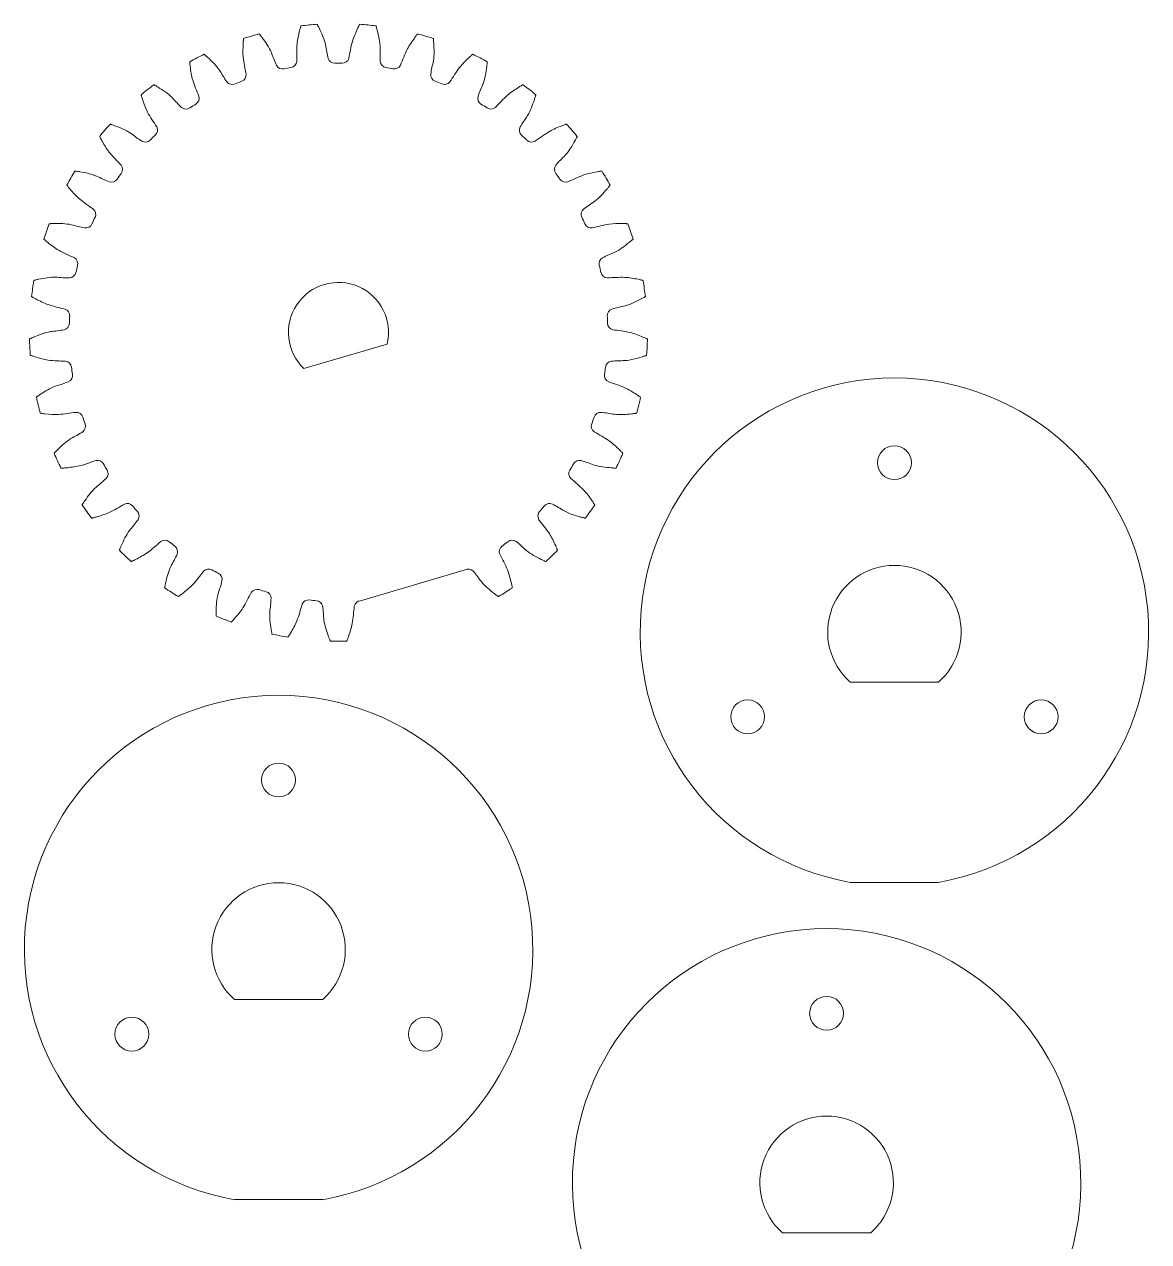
# Model space of a CAD drawing. Header units: inches. Extents: x 0.16 to 3.16, y 0.17 to 5.08.
# Drawn here: x 0.281 to 2.934, y 2.201 to 5.076 of the extents above; entities that cross this region are included whole.
import ezdxf

# ---------------------------------------------------------------- set-up
doc = ezdxf.new("R2010")
doc.units = ezdxf.units.IN
doc.header["$MEASUREMENT"] = 0

msp = doc.modelspace()

# ---------------------------------------------------------------- linework, layer by layer
at = {"color": 7, "linetype": 'Continuous', "lineweight": 15}
for p, q in [((1.1371, 4.3202), (0.9409, 4.2626)), ((1.3211, 3.7872), (1.0742, 3.7147)), ((2.2302, 3.5224), (2.4385, 3.5224)), ((2.2302, 3.0496), (2.4385, 3.0496)), ((0.7769, 2.7732), (0.9853, 2.7732)), ((0.7769, 2.3005), (0.9853, 2.3005)), ((2.0702, 2.2223), (2.2785, 2.2223))]:
    msp.add_line(p, q, dxfattribs=at)
for centre in [(2.3344, 4.0405), (1.988, 3.4405), (2.6808, 3.4405), (0.8811, 3.2913), (2.1744, 2.7404), (0.5347, 2.6913), (1.2275, 2.6913)]:
    msp.add_circle(centre, 0.04, dxfattribs=at)
for centre, radius, start, end in [((1.0224, 4.3481), 0.7292, 93.9395, 96.9696), ((1.0224, 4.3481), 0.7292, 83.0304, 86.0605), ((1.0224, 4.3481), 0.7292, 104.8486, 107.8787), ((1.0224, 4.3481), 0.7292, 72.1213, 75.1514), ((1.0224, 4.3481), 0.7292, 115.7577, 118.7878), ((1.0224, 4.3481), 0.7292, 61.2122, 64.2423), ((0.8904, 4.9863), 0.0163, 207.2861, 281.6811), ((1.0224, 4.3481), 0.6355, 100.1371, 101.6811), ((0.9076, 4.9896), 0.0163, 280.1371, 354.532), ((1.0136, 4.9998), 0.0162, 196.377, 270.772), ((1.0224, 4.3481), 0.6355, 89.228, 90.772), ((1.0311, 4.9998), 0.0162, 269.228, 343.623), ((1.1371, 4.9896), 0.0162, 185.468, 259.8629), ((1.0224, 4.3481), 0.6355, 78.3189, 79.8629), ((1.1543, 4.9863), 0.0162, 258.3189, 332.7139), ((0.7883, 4.9563), 0.0163, 291.0462, 5.4411), ((1.2564, 4.9563), 0.0163, 174.5589, 248.9538), ((1.0224, 4.3481), 0.7292, 126.6668, 129.6969), ((0.772, 4.9498), 0.0162, 218.1952, 292.5902), ((1.0224, 4.3481), 0.6355, 111.0462, 112.5902), ((1.0224, 4.3481), 0.6355, 67.4098, 68.9538), ((1.2727, 4.9498), 0.0163, 247.4098, 321.8048), ((1.0224, 4.3481), 0.7292, 50.3031, 53.3332), ((1.0224, 4.3481), 0.6355, 121.9553, 123.4993), ((0.6774, 4.901), 0.0162, 301.9553, 16.3502), ((1.3673, 4.901), 0.0162, 163.6498, 238.0447), ((1.0224, 4.3481), 0.6355, 56.5007, 58.0447), ((0.6626, 4.8916), 0.0163, 229.1043, 303.4993), ((1.3821, 4.8916), 0.0163, 236.5007, 310.8957), ((1.0224, 4.3481), 0.7292, 137.5758, 140.606), ((0.579, 4.8258), 0.0162, 312.8644, 27.2593), ((1.4657, 4.8258), 0.0162, 152.7407, 227.1356), ((1.0224, 4.3481), 0.7292, 39.394, 42.4242), ((0.5663, 4.8137), 0.0162, 240.0134, 314.4084), ((1.0224, 4.3481), 0.6355, 132.8644, 134.4084), ((1.0224, 4.3481), 0.6355, 45.5916, 47.1356), ((1.4784, 4.8137), 0.0162, 225.5916, 299.9866), ((0.4966, 4.7332), 0.0162, 323.7734, 38.1684), ((1.5481, 4.7332), 0.0162, 141.8316, 216.2266), ((1.0224, 4.3481), 0.7292, 148.4849, 151.5151), ((1.0224, 4.3481), 0.6355, 143.7734, 145.3175), ((1.0224, 4.3481), 0.6355, 34.6825, 36.2266), ((1.0224, 4.3481), 0.7292, 28.4849, 31.5151), ((0.4864, 4.7189), 0.0163, 250.9225, 325.3175), ((1.5583, 4.7189), 0.0162, 214.6825, 289.0775), ((0.4332, 4.6268), 0.0163, 334.6825, 49.0775), ((1.6115, 4.6268), 0.0163, 130.9225, 205.3175), ((1.0224, 4.3481), 0.7292, 159.394, 162.4242), ((0.4259, 4.6108), 0.0162, 261.8316, 336.2266), ((1.0224, 4.3481), 0.6355, 154.6825, 156.2266), ((1.0224, 4.3481), 0.6355, 23.7734, 25.3175), ((1.6188, 4.6108), 0.0162, 203.7734, 278.1684), ((1.0224, 4.3481), 0.7292, 17.5758, 20.606), ((0.3911, 4.5102), 0.0162, 345.5916, 59.9866), ((1.6536, 4.5102), 0.0162, 120.0134, 194.4084), ((0.387, 4.4932), 0.0163, 272.7407, 347.1356), ((1.0224, 4.3481), 0.6355, 165.5916, 167.1356), ((1.0224, 4.3481), 0.6355, 12.8644, 14.4084), ((1.6578, 4.4932), 0.0162, 192.8644, 267.2593), ((1.0224, 4.3481), 0.7292, 170.3031, 173.3332), ((1.0224, 4.3481), 0.1181, 346.3636, 226.3636), ((1.0224, 4.3481), 0.7292, 6.6668, 9.6969), ((0.3718, 4.3878), 0.0162, 356.5007, 70.8957), ((1.6729, 4.3878), 0.0162, 109.1043, 183.4993), ((0.371, 4.3703), 0.0163, 283.6498, 358.0447), ((1.0224, 4.3481), 0.6355, 176.5007, 178.0447), ((1.0224, 4.3481), 0.6355, 1.9553, 3.4993), ((1.6737, 4.3703), 0.0163, 181.9553, 256.3502), ((1.0224, 4.3481), 0.7292, 181.2122, 184.2423), ((1.0224, 4.3481), 0.7292, 355.7577, 358.7878), ((0.3761, 4.264), 0.0162, 7.4098, 81.8048), ((1.0224, 4.3481), 0.6355, 187.4098, 188.9538), ((1.0224, 4.3481), 0.6355, 351.0462, 352.5902), ((1.6687, 4.264), 0.0163, 98.1952, 172.5902), ((0.3786, 4.2466), 0.0162, 294.5589, 8.9538), ((1.6662, 4.2466), 0.0162, 171.0462, 245.4411), ((2.3344, 3.6405), 0.6, 279.9975, 260.0025), ((1.0224, 4.3481), 0.7292, 192.1213, 195.1514), ((1.0224, 4.3481), 0.7292, 344.8486, 347.8787), ((0.4036, 4.1432), 0.0162, 18.3189, 92.7139), ((1.0224, 4.3481), 0.6355, 198.3189, 199.8629), ((1.0224, 4.3481), 0.6355, 340.1371, 341.6811), ((1.6411, 4.1432), 0.0162, 87.2861, 161.6811), ((0.4094, 4.1266), 0.0163, 305.468, 19.8629), ((1.6353, 4.1266), 0.0163, 160.1371, 234.532), ((1.0224, 4.3481), 0.7292, 203.0304, 206.0605), ((1.0224, 4.3481), 0.7292, 333.9395, 336.9696), ((0.4536, 4.0298), 0.0162, 29.228, 103.623), ((1.0224, 4.3481), 0.6355, 209.228, 210.772), ((1.0224, 4.3481), 0.6355, 329.228, 330.772), ((1.5911, 4.0298), 0.0162, 76.377, 150.772), ((0.4624, 4.0146), 0.0162, 316.377, 30.772), ((1.5823, 4.0146), 0.0163, 149.228, 223.623), ((1.0224, 4.3481), 0.7292, 213.9395, 216.9696), ((0.5241, 3.9279), 0.0163, 40.1371, 114.532), ((1.0224, 4.3481), 0.6355, 220.1371, 221.6811), ((1.0224, 4.3481), 0.6355, 318.3189, 319.8629), ((1.5206, 3.9279), 0.0163, 65.468, 139.8629), ((1.0224, 4.3481), 0.7292, 323.0304, 326.0605), ((0.5356, 3.9147), 0.0163, 327.2861, 41.6811), ((1.5091, 3.9147), 0.0162, 138.3189, 212.7139), ((0.6126, 3.8412), 0.0163, 51.0462, 125.4411), ((1.0224, 4.3481), 0.6355, 231.0462, 232.5902), ((1.0224, 4.3481), 0.6355, 307.4098, 308.9538), ((1.4321, 3.8412), 0.0163, 54.5589, 128.9538), ((1.0224, 4.3481), 0.7292, 224.8486, 227.8787), ((0.6264, 3.8304), 0.0163, 338.1952, 52.5902), ((1.4183, 3.8304), 0.0163, 127.4098, 201.8048), ((1.0224, 4.3481), 0.7292, 312.1213, 315.1514), ((2.3344, 3.6405), 0.1575, 311.4096, 228.5904), ((0.7159, 3.7728), 0.0163, 61.9553, 136.3502), ((1.0224, 4.3481), 0.6355, 241.9553, 243.4993), ((0.7315, 3.7648), 0.0163, 349.1043, 63.4993), ((1.3288, 3.7728), 0.0163, 43.6498, 118.0447), ((1.0224, 4.3481), 0.7292, 235.7577, 238.7878), ((0.8303, 3.7252), 0.0163, 72.8644, 147.2593), ((1.0224, 4.3481), 0.6355, 252.8644, 254.4084), ((1.0224, 4.3481), 0.7292, 301.2122, 304.2423), ((0.8472, 3.7203), 0.0163, 0.0134, 74.4084), ((0.9517, 3.7002), 0.0163, 83.7734, 158.1684), ((1.0224, 4.3481), 0.6355, 263.7734, 265.3175), ((0.9692, 3.6985), 0.0162, 10.9225, 85.3175), ((1.0756, 3.6985), 0.0162, 94.6825, 169.0775), ((1.0224, 4.3481), 0.7292, 246.6668, 249.6969), ((1.0224, 4.3481), 0.7292, 257.5758, 260.606), ((1.0224, 4.3481), 0.7292, 268.4849, 271.5151), ((0.8811, 2.8913), 0.6, 279.9975, 260.0025), ((0.8811, 2.8913), 0.1575, 311.4096, 228.5904), ((2.1744, 2.3404), 0.6, 279.9975, 260.0025), ((2.1744, 2.3404), 0.1575, 311.4096, 228.5904)]:
    msp.add_arc(centre, radius, start, end, dxfattribs=at)
for points, knots in [([(0.9238, 4.9881), (0.9238, 4.9949), (0.9238, 5.0086), (0.9241, 5.0332), (0.9282, 5.0504), (0.9307, 5.061)], [0, 0, 0, 0, 0.279932, 0.559869, 1, 1, 1, 1]), ([(0.9307, 5.061), (0.9312, 5.0625), (0.9318, 5.065), (0.9326, 5.0675), (0.9329, 5.0685)], [0, 0, 0, 0, 0.596186, 1, 1, 1, 1]), ([(0.9329, 5.0685), (0.9331, 5.0692), (0.9334, 5.0703), (0.9337, 5.0714), (0.9339, 5.0718)], [0, 0, 0, 0, 0.613646, 1, 1, 1, 1]), ([(0.9723, 5.0755), (0.9725, 5.075), (0.9731, 5.074), (0.9736, 5.0729), (0.9739, 5.0724)], [0, 0, 0, 0, 0.506321, 1, 1, 1, 1]), ([(0.9739, 5.0724), (0.9745, 5.0712), (0.9757, 5.0689), (0.9769, 5.0665), (0.9774, 5.0654)], [0, 0, 0, 0, 0.526402, 1, 1, 1, 1]), ([(0.9774, 5.0654), (0.9832, 5.0528), (0.9913, 5.0353), (0.9943, 5.0109), (0.9968, 5.0004), (0.998, 4.9952)], [0, 0, 0, 0, 0.559963, 0.780027, 1, 1, 1, 1]), ([(1.0467, 4.9952), (1.048, 5.0019), (1.0506, 5.0154), (1.0555, 5.0394), (1.0629, 5.0555), (1.0673, 5.0654)], [0, 0, 0, 0, 0.279932, 0.559867, 1, 1, 1, 1]), ([(1.0673, 5.0654), (1.068, 5.0668), (1.0692, 5.0692), (1.0703, 5.0715), (1.0708, 5.0724)], [0, 0, 0, 0, 0.596174, 1, 1, 1, 1]), ([(1.0708, 5.0724), (1.0712, 5.073), (1.0717, 5.0741), (1.0722, 5.0751), (1.0725, 5.0755)], [0, 0, 0, 0, 0.613665, 1, 1, 1, 1]), ([(1.1108, 5.0718), (1.111, 5.0713), (1.1114, 5.0702), (1.1117, 5.069), (1.1118, 5.0685)], [0, 0, 0, 0, 0.506325, 1, 1, 1, 1]), ([(1.1118, 5.0685), (1.1122, 5.0672), (1.113, 5.0647), (1.1136, 5.0621), (1.114, 5.061)], [0, 0, 0, 0, 0.526413, 1, 1, 1, 1]), ([(1.114, 5.061), (1.1173, 5.0475), (1.122, 5.0288), (1.1203, 5.0042), (1.1207, 4.9935), (1.1209, 4.9881)], [0, 0, 0, 0, 0.559962, 0.780026, 1, 1, 1, 1]), ([(0.8045, 4.9579), (0.8032, 4.9646), (0.8005, 4.978), (0.7962, 5.0022), (0.797, 5.0199), (0.7975, 5.0307)], [0, 0, 0, 0, 0.279933, 0.559868, 1, 1, 1, 1]), ([(0.7975, 5.0307), (0.7976, 5.0323), (0.7978, 5.0349), (0.798, 5.0375), (0.7981, 5.0385)], [0, 0, 0, 0, 0.5961788, 1, 1, 1, 1]), ([(0.7981, 5.0385), (0.7982, 5.0393), (0.7983, 5.0404), (0.7985, 5.0416), (0.7985, 5.042)], [0, 0, 0, 0, 0.61369, 1, 1, 1, 1]), ([(0.8355, 5.0529), (0.8359, 5.0524), (0.8366, 5.0515), (0.8373, 5.0506), (0.8377, 5.0501)], [0, 0, 0, 0, 0.506342, 1, 1, 1, 1]), ([(0.8377, 5.0501), (0.8385, 5.0491), (0.8401, 5.047), (0.8417, 5.0449), (0.8425, 5.0439)], [0, 0, 0, 0, 0.526414, 1, 1, 1, 1]), ([(0.8425, 5.0439), (0.8506, 5.0327), (0.8618, 5.017), (0.8694, 4.9936), (0.8738, 4.9838), (0.876, 4.9789)], [0, 0, 0, 0, 0.559962, 0.780027, 1, 1, 1, 1]), ([(1.1688, 4.9789), (1.1713, 4.9852), (1.1763, 4.998), (1.1858, 5.0207), (1.196, 5.0351), (1.2023, 5.0439)], [0, 0, 0, 0, 0.2799329, 0.5598687, 1, 1, 1, 1]), ([(1.2023, 5.0439), (1.2032, 5.0452), (1.2048, 5.0473), (1.2064, 5.0493), (1.207, 5.0501)], [0, 0, 0, 0, 0.596191, 1, 1, 1, 1]), ([(1.207, 5.0501), (1.2075, 5.0507), (1.2082, 5.0516), (1.2089, 5.0525), (1.2092, 5.0529)], [0, 0, 0, 0, 0.613639, 1, 1, 1, 1]), ([(1.2472, 5.0307), (1.248, 5.0169), (1.249, 4.9976), (1.2427, 4.9738), (1.2411, 4.9632), (1.2402, 4.9579)], [0, 0, 0, 0, 0.559961, 0.780027, 1, 1, 1, 1]), ([(1.2462, 5.042), (1.2463, 5.0414), (1.2464, 5.0403), (1.2465, 5.0391), (1.2466, 5.0385)], [0, 0, 0, 0, 0.5063308, 1, 1, 1, 1]), ([(1.2466, 5.0385), (1.2467, 5.0372), (1.2469, 5.0346), (1.2471, 5.032), (1.2472, 5.0307)], [0, 0, 0, 0, 0.526401, 1, 1, 1, 1]), ([(0.7055, 5.0048), (0.7059, 5.0044), (0.7068, 5.0036), (0.7077, 5.0029), (0.7081, 5.0025)], [0, 0, 0, 0, 0.5063369, 1, 1, 1, 1]), ([(0.7081, 5.0025), (0.7092, 5.0016), (0.7112, 4.9999), (0.7131, 4.9981), (0.714, 4.9973)], [0, 0, 0, 0, 0.526408, 1, 1, 1, 1]), ([(1.3307, 4.9973), (1.3319, 4.9984), (1.3338, 5.0001), (1.3358, 5.0018), (1.3366, 5.0025)], [0, 0, 0, 0, 0.596183, 1, 1, 1, 1]), ([(1.3366, 5.0025), (1.3371, 5.003), (1.338, 5.0037), (1.3389, 5.0045), (1.3392, 5.0048)], [0, 0, 0, 0, 0.613648, 1, 1, 1, 1]), ([(0.6715, 4.9836), (0.6715, 4.9843), (0.6713, 4.9855), (0.6713, 4.9867), (0.6712, 4.9871)], [0, 0, 0, 0, 0.613661, 1, 1, 1, 1]), ([(0.6724, 4.9758), (0.6722, 4.9774), (0.6719, 4.98), (0.6716, 4.9826), (0.6715, 4.9836)], [0, 0, 0, 0, 0.5961787, 1, 1, 1, 1]), ([(0.693, 4.9056), (0.6904, 4.912), (0.6853, 4.9247), (0.6765, 4.9476), (0.6739, 4.9651), (0.6724, 4.9758)], [0, 0, 0, 0, 0.279933, 0.559868, 1, 1, 1, 1]), ([(0.714, 4.9973), (0.7241, 4.9878), (0.7381, 4.9746), (0.75, 4.953), (0.7561, 4.9442), (0.7592, 4.9398)], [0, 0, 0, 0, 0.559962, 0.780028, 1, 1, 1, 1]), ([(1.2855, 4.9398), (1.2892, 4.9455), (1.2965, 4.9571), (1.3101, 4.9776), (1.3229, 4.9898), (1.3307, 4.9973)], [0, 0, 0, 0, 0.279933, 0.55987, 1, 1, 1, 1]), ([(1.3724, 4.9758), (1.3705, 4.9621), (1.3678, 4.943), (1.3572, 4.9208), (1.3535, 4.9107), (1.3517, 4.9056)], [0, 0, 0, 0, 0.559963, 0.780026, 1, 1, 1, 1]), ([(1.3732, 4.9836), (1.3731, 4.9823), (1.3728, 4.9797), (1.3725, 4.9771), (1.3724, 4.9758)], [0, 0, 0, 0, 0.526417, 1, 1, 1, 1]), ([(1.3735, 4.9871), (1.3735, 4.9865), (1.3734, 4.9854), (1.3732, 4.9842), (1.3732, 4.9836)], [0, 0, 0, 0, 0.506365, 1, 1, 1, 1]), ([(0.5869, 4.9329), (0.5874, 4.9327), (0.5885, 4.9321), (0.5895, 4.9315), (0.59, 4.9312)], [0, 0, 0, 0, 0.506329, 1, 1, 1, 1]), ([(0.59, 4.9312), (0.5912, 4.9305), (0.5934, 4.9292), (0.5957, 4.9279), (0.5967, 4.9272)], [0, 0, 0, 0, 0.526412, 1, 1, 1, 1]), ([(0.5967, 4.9272), (0.6084, 4.9198), (0.6247, 4.9095), (0.6404, 4.8905), (0.6481, 4.883), (0.652, 4.8793)], [0, 0, 0, 0, 0.559962, 0.780027, 1, 1, 1, 1]), ([(1.3927, 4.8793), (1.3974, 4.8842), (1.4068, 4.8942), (1.4241, 4.9117), (1.4389, 4.9213), (1.448, 4.9272)], [0, 0, 0, 0, 0.279934, 0.559869, 1, 1, 1, 1]), ([(1.448, 4.9272), (1.4493, 4.928), (1.4516, 4.9294), (1.4538, 4.9307), (1.4547, 4.9312)], [0, 0, 0, 0, 0.596199, 1, 1, 1, 1]), ([(1.4547, 4.9312), (1.4554, 4.9316), (1.4564, 4.9322), (1.4574, 4.9327), (1.4578, 4.9329)], [0, 0, 0, 0, 0.613644, 1, 1, 1, 1]), ([(0.5576, 4.9057), (0.5574, 4.9064), (0.5571, 4.9076), (0.5567, 4.9087), (0.5566, 4.9091)], [0, 0, 0, 0, 0.613643, 1, 1, 1, 1]), ([(0.5599, 4.8983), (0.5594, 4.8997), (0.5586, 4.9022), (0.5579, 4.9047), (0.5576, 4.9057)], [0, 0, 0, 0, 0.596191, 1, 1, 1, 1]), ([(0.5934, 4.8332), (0.5897, 4.839), (0.5823, 4.8505), (0.5693, 4.8713), (0.5634, 4.888), (0.5599, 4.8983)], [0, 0, 0, 0, 0.2799323, 0.5598676, 1, 1, 1, 1]), ([(1.4848, 4.8983), (1.4804, 4.8851), (1.4742, 4.8669), (1.4595, 4.8471), (1.454, 4.8379), (1.4513, 4.8332)], [0, 0, 0, 0, 0.559963, 0.780028, 1, 1, 1, 1]), ([(1.4871, 4.9057), (1.4867, 4.9044), (1.486, 4.9019), (1.4852, 4.8994), (1.4848, 4.8983)], [0, 0, 0, 0, 0.526412, 1, 1, 1, 1]), ([(1.4881, 4.9091), (1.4879, 4.9085), (1.4876, 4.9074), (1.4873, 4.9063), (1.4871, 4.9057)], [0, 0, 0, 0, 0.506335, 1, 1, 1, 1]), ([(0.4841, 4.84), (0.4847, 4.8398), (0.4858, 4.8394), (0.4869, 4.839), (0.4874, 4.8389)], [0, 0, 0, 0, 0.50635, 1, 1, 1, 1]), ([(0.4874, 4.8389), (0.4887, 4.8384), (0.4912, 4.8375), (0.4936, 4.8366), (0.4948, 4.8362)], [0, 0, 0, 0, 0.526399, 1, 1, 1, 1]), ([(0.4948, 4.8362), (0.5077, 4.8311), (0.5256, 4.8241), (0.5447, 4.8085), (0.5537, 4.8025), (0.5582, 4.7996)], [0, 0, 0, 0, 0.5599618, 0.7800259, 1, 1, 1, 1]), ([(1.4866, 4.7996), (1.4921, 4.8036), (1.5033, 4.8116), (1.5235, 4.8255), (1.5399, 4.8322), (1.5499, 4.8362)], [0, 0, 0, 0, 0.279933, 0.559868, 1, 1, 1, 1]), ([(1.5499, 4.8362), (1.5514, 4.8367), (1.5538, 4.8376), (1.5563, 4.8385), (1.5573, 4.8389)], [0, 0, 0, 0, 0.596191, 1, 1, 1, 1]), ([(1.5573, 4.8389), (1.558, 4.8391), (1.5591, 4.8395), (1.5602, 4.8398), (1.5606, 4.84)], [0, 0, 0, 0, 0.613674, 1, 1, 1, 1]), ([(0.4604, 4.8077), (0.4601, 4.8083), (0.4596, 4.8094), (0.4591, 4.8104), (0.4589, 4.8108)], [0, 0, 0, 0, 0.6136594, 1, 1, 1, 1]), ([(0.4641, 4.8008), (0.4634, 4.8022), (0.4621, 4.8045), (0.4609, 4.8068), (0.4604, 4.8077)], [0, 0, 0, 0, 0.596176, 1, 1, 1, 1]), ([(0.5094, 4.7433), (0.5046, 4.7482), (0.4951, 4.7581), (0.4784, 4.7761), (0.4695, 4.7914), (0.4641, 4.8008)], [0, 0, 0, 0, 0.279934, 0.559869, 1, 1, 1, 1]), ([(1.5806, 4.8008), (1.5738, 4.7888), (1.5642, 4.772), (1.5461, 4.7554), (1.5389, 4.7473), (1.5353, 4.7433)], [0, 0, 0, 0, 0.559963, 0.780027, 1, 1, 1, 1]), ([(1.5843, 4.8077), (1.5836, 4.8065), (1.5824, 4.8042), (1.5812, 4.8019), (1.5806, 4.8008)], [0, 0, 0, 0, 0.526413, 1, 1, 1, 1]), ([(1.5859, 4.8108), (1.5856, 4.8103), (1.5851, 4.8093), (1.5845, 4.8082), (1.5843, 4.8077)], [0, 0, 0, 0, 0.506363, 1, 1, 1, 1]), ([(0.4007, 4.7292), (0.4013, 4.7291), (0.4025, 4.729), (0.4036, 4.7288), (0.4042, 4.7287)], [0, 0, 0, 0, 0.50634, 1, 1, 1, 1]), ([(0.4042, 4.7287), (0.4056, 4.7285), (0.4082, 4.7282), (0.4107, 4.7277), (0.4119, 4.7275)], [0, 0, 0, 0, 0.526398, 1, 1, 1, 1]), ([(0.4119, 4.7275), (0.4256, 4.725), (0.4445, 4.7215), (0.4662, 4.7097), (0.4761, 4.7056), (0.4811, 4.7036)], [0, 0, 0, 0, 0.559962, 0.780027, 1, 1, 1, 1]), ([(1.5636, 4.7036), (1.5698, 4.7064), (1.5823, 4.7122), (1.6048, 4.7221), (1.6221, 4.7255), (1.6328, 4.7275)], [0, 0, 0, 0, 0.279932, 0.559868, 1, 1, 1, 1]), ([(1.6328, 4.7275), (1.6343, 4.7278), (1.6369, 4.7282), (1.6395, 4.7286), (1.6405, 4.7287)], [0, 0, 0, 0, 0.596182, 1, 1, 1, 1]), ([(1.6405, 4.7287), (1.6412, 4.7288), (1.6424, 4.729), (1.6435, 4.7292), (1.644, 4.7292)], [0, 0, 0, 0, 0.613661, 1, 1, 1, 1]), ([(0.3836, 4.6931), (0.3832, 4.6936), (0.3824, 4.6945), (0.3817, 4.6955), (0.3815, 4.6958)], [0, 0, 0, 0, 0.613663, 1, 1, 1, 1]), ([(0.3885, 4.687), (0.3875, 4.6882), (0.3859, 4.6902), (0.3843, 4.6922), (0.3836, 4.6931)], [0, 0, 0, 0, 0.596176, 1, 1, 1, 1]), ([(0.4439, 4.6391), (0.4383, 4.643), (0.4271, 4.6509), (0.4073, 4.6654), (0.3956, 4.6788), (0.3885, 4.687)], [0, 0, 0, 0, 0.279932, 0.559866, 1, 1, 1, 1]), ([(1.6562, 4.687), (1.6472, 4.6764), (1.6346, 4.6618), (1.6137, 4.6489), (1.6051, 4.6423), (1.6009, 4.6391)], [0, 0, 0, 0, 0.559963, 0.780026, 1, 1, 1, 1]), ([(1.6611, 4.6931), (1.6603, 4.692), (1.6586, 4.6899), (1.657, 4.6879), (1.6562, 4.687)], [0, 0, 0, 0, 0.526413, 1, 1, 1, 1]), ([(1.6633, 4.6958), (1.6629, 4.6954), (1.6622, 4.6944), (1.6615, 4.6935), (1.6611, 4.6931)], [0, 0, 0, 0, 0.506345, 1, 1, 1, 1]), ([(0.3398, 4.6047), (0.3404, 4.6047), (0.3416, 4.6048), (0.3428, 4.6048), (0.3433, 4.6049)], [0, 0, 0, 0, 0.506354, 1, 1, 1, 1]), ([(0.3433, 4.6049), (0.3447, 4.6049), (0.3473, 4.6051), (0.3499, 4.6051), (0.3512, 4.6052)], [0, 0, 0, 0, 0.526388, 1, 1, 1, 1]), ([(0.3512, 4.6052), (0.365, 4.6052), (0.3843, 4.6054), (0.4078, 4.5979), (0.4183, 4.5958), (0.4236, 4.5947)], [0, 0, 0, 0, 0.559962, 0.780026, 1, 1, 1, 1]), ([(1.6211, 4.5947), (1.6278, 4.5964), (1.6411, 4.5996), (1.665, 4.6051), (1.6827, 4.6051), (1.6936, 4.6052)], [0, 0, 0, 0, 0.2799335, 0.5598689, 1, 1, 1, 1]), ([(1.6936, 4.6052), (1.6951, 4.6051), (1.6977, 4.605), (1.7003, 4.6049), (1.7014, 4.6049)], [0, 0, 0, 0, 0.596185, 1, 1, 1, 1]), ([(1.7014, 4.6049), (1.7021, 4.6048), (1.7033, 4.6048), (1.7044, 4.6047), (1.7049, 4.6047)], [0, 0, 0, 0, 0.61366, 1, 1, 1, 1]), ([(0.3299, 4.5659), (0.3293, 4.5664), (0.3284, 4.5672), (0.3276, 4.5679), (0.3272, 4.5682)], [0, 0, 0, 0, 0.613664, 1, 1, 1, 1]), ([(0.3358, 4.5609), (0.3346, 4.5619), (0.3326, 4.5635), (0.3307, 4.5653), (0.3299, 4.5659)], [0, 0, 0, 0, 0.596207, 1, 1, 1, 1]), ([(0.3992, 4.5243), (0.393, 4.5271), (0.3805, 4.5328), (0.3583, 4.5433), (0.3444, 4.5542), (0.3358, 4.5609)], [0, 0, 0, 0, 0.279933, 0.559869, 1, 1, 1, 1]), ([(1.7089, 4.5609), (1.698, 4.5523), (1.6829, 4.5402), (1.6599, 4.5316), (1.6503, 4.5267), (1.6455, 4.5243)], [0, 0, 0, 0, 0.559962, 0.780027, 1, 1, 1, 1]), ([(1.7149, 4.5659), (1.7138, 4.565), (1.7118, 4.5633), (1.7098, 4.5617), (1.7089, 4.5609)], [0, 0, 0, 0, 0.52641, 1, 1, 1, 1]), ([(1.7175, 4.5682), (1.717, 4.5679), (1.7162, 4.5671), (1.7153, 4.5663), (1.7149, 4.5659)], [0, 0, 0, 0, 0.506324, 1, 1, 1, 1]), ([(0.3036, 4.4709), (0.3042, 4.471), (0.3053, 4.4713), (0.3064, 4.4716), (0.307, 4.4717)], [0, 0, 0, 0, 0.506296, 1, 1, 1, 1]), ([(0.307, 4.4717), (0.3083, 4.4721), (0.3109, 4.4727), (0.3134, 4.4732), (0.3146, 4.4735)], [0, 0, 0, 0, 0.526398, 1, 1, 1, 1]), ([(0.3146, 4.4735), (0.3282, 4.4762), (0.3471, 4.48), (0.3716, 4.4771), (0.3824, 4.477), (0.3877, 4.4769)], [0, 0, 0, 0, 0.559962, 0.780026, 1, 1, 1, 1]), ([(1.657, 4.4769), (1.6638, 4.4773), (1.6775, 4.478), (1.7021, 4.4788), (1.7194, 4.4755), (1.7301, 4.4735)], [0, 0, 0, 0, 0.279933, 0.559869, 1, 1, 1, 1]), ([(1.7301, 4.4735), (1.7316, 4.4732), (1.7342, 4.4726), (1.7367, 4.472), (1.7377, 4.4717)], [0, 0, 0, 0, 0.596183, 1, 1, 1, 1]), ([(1.7377, 4.4717), (1.7384, 4.4716), (1.7395, 4.4713), (1.7407, 4.471), (1.7411, 4.4709)], [0, 0, 0, 0, 0.613664, 1, 1, 1, 1]), ([(0.3011, 4.4309), (0.3005, 4.4313), (0.2995, 4.4319), (0.2985, 4.4325), (0.2981, 4.4327)], [0, 0, 0, 0, 0.613716, 1, 1, 1, 1]), ([(0.308, 4.4271), (0.3066, 4.4279), (0.3043, 4.4291), (0.3021, 4.4304), (0.3011, 4.4309)], [0, 0, 0, 0, 0.596176, 1, 1, 1, 1]), ([(0.3771, 4.4032), (0.3705, 4.4048), (0.3572, 4.408), (0.3334, 4.4141), (0.3176, 4.4222), (0.308, 4.4271)], [0, 0, 0, 0, 0.27993, 0.559868, 1, 1, 1, 1]), ([(1.7367, 4.4271), (1.7245, 4.4207), (1.7074, 4.4117), (1.6831, 4.4076), (1.6728, 4.4047), (1.6676, 4.4032)], [0, 0, 0, 0, 0.559962, 0.780027, 1, 1, 1, 1]), ([(1.7436, 4.4309), (1.7424, 4.4303), (1.7401, 4.429), (1.7378, 4.4277), (1.7367, 4.4271)], [0, 0, 0, 0, 0.526402, 1, 1, 1, 1]), ([(1.7466, 4.4327), (1.7461, 4.4324), (1.7451, 4.4318), (1.7441, 4.4312), (1.7436, 4.4309)], [0, 0, 0, 0, 0.506347, 1, 1, 1, 1]), ([(0.3037, 4.3373), (0.3165, 4.3425), (0.3344, 4.3498), (0.3589, 4.3516), (0.3695, 4.3535), (0.3748, 4.3545)], [0, 0, 0, 0, 0.5599629, 0.7800299, 1, 1, 1, 1]), ([(1.6699, 4.3545), (1.6767, 4.3536), (1.6902, 4.3517), (1.7145, 4.3478), (1.731, 4.3413), (1.741, 4.3373)], [0, 0, 0, 0, 0.279932, 0.559868, 1, 1, 1, 1]), ([(0.2934, 4.3326), (0.2939, 4.3329), (0.2949, 4.3334), (0.296, 4.3339), (0.2965, 4.3341)], [0, 0, 0, 0, 0.506327, 1, 1, 1, 1]), ([(0.2965, 4.3341), (0.2978, 4.3347), (0.3002, 4.3358), (0.3026, 4.3368), (0.3037, 4.3373)], [0, 0, 0, 0, 0.526419, 1, 1, 1, 1]), ([(1.741, 4.3373), (1.7425, 4.3367), (1.7449, 4.3356), (1.7472, 4.3345), (1.7482, 4.3341)], [0, 0, 0, 0, 0.596186, 1, 1, 1, 1]), ([(1.7482, 4.3341), (1.7488, 4.3338), (1.7499, 4.3333), (1.751, 4.3328), (1.7514, 4.3326)], [0, 0, 0, 0, 0.613654, 1, 1, 1, 1]), ([(0.2985, 4.293), (0.2978, 4.2932), (0.2967, 4.2936), (0.2956, 4.294), (0.2952, 4.2941)], [0, 0, 0, 0, 0.613689, 1, 1, 1, 1]), ([(0.3059, 4.2905), (0.3044, 4.291), (0.302, 4.2918), (0.2995, 4.2926), (0.2985, 4.293)], [0, 0, 0, 0, 0.596196, 1, 1, 1, 1]), ([(0.3784, 4.2801), (0.3715, 4.2804), (0.3578, 4.281), (0.3333, 4.2825), (0.3163, 4.2875), (0.3059, 4.2905)], [0, 0, 0, 0, 0.279932, 0.55987, 1, 1, 1, 1]), ([(1.7388, 4.2905), (1.7255, 4.2865), (1.707, 4.281), (1.6825, 4.2815), (1.6717, 4.2805), (1.6664, 4.2801)], [0, 0, 0, 0, 0.5599623, 0.7800261, 1, 1, 1, 1]), ([(1.7462, 4.293), (1.7449, 4.2925), (1.7425, 4.2917), (1.74, 4.2909), (1.7388, 4.2905)], [0, 0, 0, 0, 0.526408, 1, 1, 1, 1]), ([(1.7495, 4.2941), (1.749, 4.2939), (1.7479, 4.2935), (1.7468, 4.2931), (1.7462, 4.293)], [0, 0, 0, 0, 0.506322, 1, 1, 1, 1]), ([(0.3187, 4.2015), (0.3303, 4.209), (0.3465, 4.2196), (0.3702, 4.226), (0.3803, 4.2299), (0.3853, 4.2318)], [0, 0, 0, 0, 0.55996, 0.780028, 1, 1, 1, 1]), ([(1.6594, 4.2318), (1.6659, 4.2296), (1.6789, 4.2252), (1.702, 4.2168), (1.7169, 4.2073), (1.726, 4.2015)], [0, 0, 0, 0, 0.279933, 0.559868, 1, 1, 1, 1]), ([(0.3094, 4.195), (0.3099, 4.1953), (0.3109, 4.196), (0.3118, 4.1967), (0.3123, 4.197)], [0, 0, 0, 0, 0.5063174, 1, 1, 1, 1]), ([(0.3123, 4.197), (0.3134, 4.1978), (0.3155, 4.1993), (0.3177, 4.2008), (0.3187, 4.2015)], [0, 0, 0, 0, 0.5264014, 1, 1, 1, 1]), ([(1.726, 4.2015), (1.7273, 4.2006), (1.7294, 4.1991), (1.7316, 4.1976), (1.7324, 4.197)], [0, 0, 0, 0, 0.59619, 1, 1, 1, 1]), ([(1.7324, 4.197), (1.733, 4.1966), (1.734, 4.1959), (1.7349, 4.1952), (1.7353, 4.195)], [0, 0, 0, 0, 0.613664, 1, 1, 1, 1]), ([(0.322, 4.157), (0.3213, 4.1571), (0.3201, 4.1572), (0.319, 4.1574), (0.3185, 4.1575)], [0, 0, 0, 0, 0.61362, 1, 1, 1, 1]), ([(0.3298, 4.1559), (0.3282, 4.1561), (0.3256, 4.1564), (0.323, 4.1568), (0.322, 4.157)], [0, 0, 0, 0, 0.596197, 1, 1, 1, 1]), ([(0.4029, 4.1594), (0.3961, 4.1584), (0.3825, 4.1565), (0.3582, 4.1533), (0.3405, 4.1549), (0.3298, 4.1559)], [0, 0, 0, 0, 0.279935, 0.559869, 1, 1, 1, 1]), ([(1.715, 4.1559), (1.7012, 4.1545), (1.682, 4.1526), (1.6579, 4.1577), (1.6472, 4.1589), (1.6418, 4.1594)], [0, 0, 0, 0, 0.559962, 0.780026, 1, 1, 1, 1]), ([(1.7227, 4.157), (1.7214, 4.1568), (1.7188, 4.1564), (1.7162, 4.1561), (1.715, 4.1559)], [0, 0, 0, 0, 0.526407, 1, 1, 1, 1]), ([(1.7262, 4.1575), (1.7256, 4.1574), (1.7244, 4.1572), (1.7233, 4.157), (1.7227, 4.157)], [0, 0, 0, 0, 0.506343, 1, 1, 1, 1]), ([(0.3592, 4.071), (0.3691, 4.0806), (0.383, 4.094), (0.4051, 4.1048), (0.4143, 4.1105), (0.4188, 4.1134)], [0, 0, 0, 0, 0.559963, 0.780027, 1, 1, 1, 1]), ([(1.6259, 4.1134), (1.6319, 4.11), (1.6437, 4.1032), (1.6648, 4.0906), (1.6777, 4.0784), (1.6855, 4.071)], [0, 0, 0, 0, 0.279933, 0.559869, 1, 1, 1, 1]), ([(0.3513, 4.0628), (0.3517, 4.0632), (0.3525, 4.0641), (0.3533, 4.0649), (0.3537, 4.0653)], [0, 0, 0, 0, 0.506331, 1, 1, 1, 1]), ([(0.3537, 4.0653), (0.3547, 4.0663), (0.3565, 4.0682), (0.3583, 4.0701), (0.3592, 4.071)], [0, 0, 0, 0, 0.52642, 1, 1, 1, 1]), ([(1.6855, 4.071), (1.6866, 4.0699), (1.6885, 4.068), (1.6903, 4.0661), (1.691, 4.0653)], [0, 0, 0, 0, 0.596182, 1, 1, 1, 1]), ([(1.691, 4.0653), (1.6915, 4.0648), (1.6923, 4.064), (1.6931, 4.0631), (1.6934, 4.0628)], [0, 0, 0, 0, 0.613651, 1, 1, 1, 1]), ([(0.3708, 4.0279), (0.3701, 4.0278), (0.3689, 4.0278), (0.3678, 4.0277), (0.3673, 4.0277)], [0, 0, 0, 0, 0.613641, 1, 1, 1, 1]), ([(0.3786, 4.0283), (0.3771, 4.0282), (0.3745, 4.028), (0.3719, 4.0279), (0.3708, 4.0279)], [0, 0, 0, 0, 0.59616, 1, 1, 1, 1]), ([(0.4498, 4.0456), (0.4433, 4.0434), (0.4304, 4.0388), (0.407, 4.0311), (0.3894, 4.0294), (0.3786, 4.0283)], [0, 0, 0, 0, 0.279932, 0.559868, 1, 1, 1, 1]), ([(1.6661, 4.0283), (1.6523, 4.0296), (1.6331, 4.0313), (1.6104, 4.0409), (1.6001, 4.044), (1.595, 4.0456)], [0, 0, 0, 0, 0.559961, 0.780025, 1, 1, 1, 1]), ([(1.6739, 4.0279), (1.6725, 4.0279), (1.6699, 4.0281), (1.6673, 4.0282), (1.6661, 4.0283)], [0, 0, 0, 0, 0.5264052, 1, 1, 1, 1]), ([(1.6774, 4.0277), (1.6768, 4.0277), (1.6756, 4.0278), (1.6745, 4.0278), (1.6739, 4.0279)], [0, 0, 0, 0, 0.506327, 1, 1, 1, 1]), ([(0.4236, 3.9505), (0.4316, 3.9618), (0.4427, 3.9776), (0.4623, 3.9924), (0.4702, 3.9997), (0.4741, 4.0034)], [0, 0, 0, 0, 0.559962, 0.780028, 1, 1, 1, 1]), ([(1.5706, 4.0034), (1.5758, 3.9989), (1.5862, 3.99), (1.6045, 3.9736), (1.6148, 3.9593), (1.6211, 3.9505)], [0, 0, 0, 0, 0.279934, 0.5598689, 1, 1, 1, 1]), ([(0.4174, 3.941), (0.4177, 3.9415), (0.4184, 3.9424), (0.419, 3.9434), (0.4193, 3.9439)], [0, 0, 0, 0, 0.506332, 1, 1, 1, 1]), ([(0.4193, 3.9439), (0.42, 3.9451), (0.4215, 3.9473), (0.4229, 3.9494), (0.4236, 3.9505)], [0, 0, 0, 0, 0.526409, 1, 1, 1, 1]), ([(0.5173, 3.9427), (0.5114, 3.9393), (0.4996, 3.9324), (0.4781, 3.9204), (0.4612, 3.9154), (0.4508, 3.9123)], [0, 0, 0, 0, 0.279932, 0.559869, 1, 1, 1, 1]), ([(1.5939, 3.9123), (1.5806, 3.9161), (1.5621, 3.9214), (1.5417, 3.9352), (1.5321, 3.9402), (1.5274, 3.9427)], [0, 0, 0, 0, 0.559961, 0.780028, 1, 1, 1, 1]), ([(1.6211, 3.9505), (1.622, 3.9492), (1.6234, 3.947), (1.6249, 3.9448), (1.6254, 3.9439)], [0, 0, 0, 0, 0.596186, 1, 1, 1, 1]), ([(1.6254, 3.9439), (1.6258, 3.9433), (1.6264, 3.9423), (1.6271, 3.9413), (1.6273, 3.941)], [0, 0, 0, 0, 0.613676, 1, 1, 1, 1]), ([(0.4432, 3.9103), (0.4425, 3.9102), (0.4414, 3.9099), (0.4402, 3.9096), (0.4398, 3.9095)], [0, 0, 0, 0, 0.613674, 1, 1, 1, 1]), ([(0.4508, 3.9123), (0.4493, 3.9119), (0.4468, 3.9112), (0.4442, 3.9106), (0.4432, 3.9103)], [0, 0, 0, 0, 0.596192, 1, 1, 1, 1]), ([(1.6015, 3.9103), (1.6002, 3.9107), (1.5977, 3.9113), (1.5951, 3.912), (1.5939, 3.9123)], [0, 0, 0, 0, 0.526405, 1, 1, 1, 1]), ([(1.6049, 3.9095), (1.6044, 3.9097), (1.6032, 3.9099), (1.6021, 3.9102), (1.6015, 3.9103)], [0, 0, 0, 0, 0.506314, 1, 1, 1, 1]), ([(0.5097, 3.8443), (0.5154, 3.857), (0.5233, 3.8746), (0.5398, 3.8928), (0.5461, 3.9015), (0.5493, 3.9059)], [0, 0, 0, 0, 0.559962, 0.780026, 1, 1, 1, 1]), ([(1.4955, 3.9059), (1.4997, 3.9005), (1.5082, 3.8898), (1.5231, 3.8702), (1.5305, 3.8542), (1.535, 3.8443)], [0, 0, 0, 0, 0.279934, 0.559868, 1, 1, 1, 1]), ([(0.6032, 3.8545), (0.598, 3.85), (0.5877, 3.841), (0.5689, 3.8251), (0.5532, 3.817), (0.5436, 3.812)], [0, 0, 0, 0, 0.279933, 0.559869, 1, 1, 1, 1]), ([(1.5011, 3.812), (1.4888, 3.8183), (1.4716, 3.827), (1.4541, 3.8443), (1.4457, 3.8511), (1.4415, 3.8545)], [0, 0, 0, 0, 0.5599629, 0.7800274, 1, 1, 1, 1]), ([(0.5054, 3.8338), (0.5056, 3.8344), (0.506, 3.8355), (0.5065, 3.8365), (0.5067, 3.8371)], [0, 0, 0, 0, 0.5063219, 1, 1, 1, 1]), ([(0.5067, 3.8371), (0.5072, 3.8384), (0.5082, 3.8408), (0.5092, 3.8432), (0.5097, 3.8443)], [0, 0, 0, 0, 0.526407, 1, 1, 1, 1]), ([(0.6143, 3.7564), (0.6175, 3.7699), (0.6219, 3.7887), (0.6346, 3.8097), (0.6392, 3.8195), (0.6415, 3.8243)], [0, 0, 0, 0, 0.559962, 0.780027, 1, 1, 1, 1]), ([(1.4032, 3.8243), (1.4064, 3.8183), (1.4127, 3.8061), (1.4236, 3.7841), (1.4279, 3.7669), (1.4304, 3.7564)], [0, 0, 0, 0, 0.279933, 0.559868, 1, 1, 1, 1]), ([(1.535, 3.8443), (1.5357, 3.8429), (1.5367, 3.8405), (1.5377, 3.8381), (1.538, 3.8371)], [0, 0, 0, 0, 0.596176, 1, 1, 1, 1]), ([(1.538, 3.8371), (1.5383, 3.8364), (1.5387, 3.8353), (1.5392, 3.8342), (1.5393, 3.8338)], [0, 0, 0, 0, 0.613659, 1, 1, 1, 1]), ([(0.5365, 3.8086), (0.5358, 3.8084), (0.5348, 3.8079), (0.5337, 3.8074), (0.5333, 3.8072)], [0, 0, 0, 0, 0.613657, 1, 1, 1, 1]), ([(0.5436, 3.812), (0.5422, 3.8113), (0.5398, 3.8102), (0.5375, 3.8091), (0.5365, 3.8086)], [0, 0, 0, 0, 0.596192, 1, 1, 1, 1]), ([(1.5082, 3.8086), (1.507, 3.8092), (1.5046, 3.8103), (1.5022, 3.8114), (1.5011, 3.812)], [0, 0, 0, 0, 0.5264034, 1, 1, 1, 1]), ([(1.5114, 3.8072), (1.5109, 3.8075), (1.5098, 3.8079), (1.5087, 3.8084), (1.5082, 3.8086)], [0, 0, 0, 0, 0.506363, 1, 1, 1, 1]), ([(0.7042, 3.7841), (0.7, 3.7787), (0.6915, 3.7679), (0.6761, 3.7488), (0.6622, 3.7378), (0.6537, 3.7311)], [0, 0, 0, 0, 0.2799329, 0.5598683, 1, 1, 1, 1]), ([(1.391, 3.7311), (1.3801, 3.7396), (1.3649, 3.7514), (1.351, 3.7717), (1.344, 3.78), (1.3405, 3.7841)], [0, 0, 0, 0, 0.559962, 0.780026, 1, 1, 1, 1]), ([(0.6121, 3.7453), (0.6122, 3.7459), (0.6124, 3.747), (0.6126, 3.7482), (0.6127, 3.7487)], [0, 0, 0, 0, 0.506335, 1, 1, 1, 1]), ([(0.6127, 3.7487), (0.613, 3.7501), (0.6135, 3.7526), (0.614, 3.7552), (0.6143, 3.7564)], [0, 0, 0, 0, 0.526408, 1, 1, 1, 1]), ([(0.7336, 3.6899), (0.7342, 3.7037), (0.735, 3.723), (0.7435, 3.7461), (0.7462, 3.7565), (0.7475, 3.7617)], [0, 0, 0, 0, 0.5599621, 0.7800255, 1, 1, 1, 1]), ([(1.4304, 3.7564), (1.4308, 3.7549), (1.4313, 3.7523), (1.4318, 3.7498), (1.432, 3.7487)], [0, 0, 0, 0, 0.59618, 1, 1, 1, 1]), ([(1.432, 3.7487), (1.4322, 3.748), (1.4324, 3.7469), (1.4326, 3.7457), (1.4327, 3.7453)], [0, 0, 0, 0, 0.613672, 1, 1, 1, 1]), ([(0.6474, 3.7264), (0.6468, 3.726), (0.6458, 3.7254), (0.6449, 3.7247), (0.6445, 3.7244)], [0, 0, 0, 0, 0.6136391, 1, 1, 1, 1]), ([(0.6537, 3.7311), (0.6524, 3.7301), (0.6503, 3.7286), (0.6482, 3.7271), (0.6474, 3.7264)], [0, 0, 0, 0, 0.596191, 1, 1, 1, 1]), ([(0.8167, 3.734), (0.8135, 3.7279), (0.8073, 3.7157), (0.7957, 3.6941), (0.7842, 3.6806), (0.7771, 3.6724)], [0, 0, 0, 0, 0.279932, 0.559868, 1, 1, 1, 1]), ([(0.8634, 3.6471), (0.8613, 3.6608), (0.8585, 3.6799), (0.8625, 3.7042), (0.8631, 3.7149), (0.8634, 3.7203)], [0, 0, 0, 0, 0.559963, 0.780028, 1, 1, 1, 1]), ([(1.3974, 3.7264), (1.3962, 3.7272), (1.3941, 3.7288), (1.392, 3.7303), (1.391, 3.7311)], [0, 0, 0, 0, 0.526414, 1, 1, 1, 1]), ([(1.4002, 3.7244), (1.3997, 3.7248), (1.3988, 3.7254), (1.3978, 3.7261), (1.3974, 3.7264)], [0, 0, 0, 0, 0.506324, 1, 1, 1, 1]), ([(0.7335, 3.682), (0.7335, 3.6834), (0.7335, 3.686), (0.7336, 3.6886), (0.7336, 3.6899)], [0, 0, 0, 0, 0.526411, 1, 1, 1, 1]), ([(0.7336, 3.6785), (0.7335, 3.6791), (0.7335, 3.6803), (0.7335, 3.6815), (0.7335, 3.682)], [0, 0, 0, 0, 0.5063384, 1, 1, 1, 1]), ([(0.9366, 3.7062), (0.9347, 3.6996), (0.9309, 3.6865), (0.9236, 3.663), (0.9148, 3.6476), (0.9094, 3.6382)], [0, 0, 0, 0, 0.279933, 0.559868, 1, 1, 1, 1]), ([(0.9989, 3.6297), (0.9943, 3.6428), (0.9879, 3.661), (0.9872, 3.6855), (0.9858, 3.6962), (0.9851, 3.7016)], [0, 0, 0, 0, 0.559962, 0.780027, 1, 1, 1, 1]), ([(1.0596, 3.7016), (1.059, 3.6947), (1.0577, 3.6811), (1.055, 3.6567), (1.0493, 3.6399), (1.0458, 3.6297)], [0, 0, 0, 0, 0.279933, 0.559868, 1, 1, 1, 1]), ([(0.7718, 3.6667), (0.7713, 3.6662), (0.7705, 3.6654), (0.7697, 3.6645), (0.7693, 3.6642)], [0, 0, 0, 0, 0.613666, 1, 1, 1, 1]), ([(0.7771, 3.6724), (0.7761, 3.6713), (0.7743, 3.6694), (0.7725, 3.6675), (0.7718, 3.6667)], [0, 0, 0, 0, 0.59618, 1, 1, 1, 1]), ([(0.8648, 3.6394), (0.8645, 3.6408), (0.864, 3.6433), (0.8636, 3.6459), (0.8634, 3.6471)], [0, 0, 0, 0, 0.526413, 1, 1, 1, 1]), ([(0.8655, 3.636), (0.8654, 3.6366), (0.8651, 3.6377), (0.8649, 3.6388), (0.8648, 3.6394)], [0, 0, 0, 0, 0.5063417, 1, 1, 1, 1]), ([(0.9053, 3.6316), (0.9049, 3.631), (0.9042, 3.63), (0.9036, 3.6291), (0.9033, 3.6287)], [0, 0, 0, 0, 0.613652, 1, 1, 1, 1]), ([(0.9094, 3.6382), (0.9086, 3.6369), (0.9072, 3.6347), (0.9058, 3.6325), (0.9053, 3.6316)], [0, 0, 0, 0, 0.596184, 1, 1, 1, 1]), ([(1.0018, 3.6224), (1.0012, 3.6237), (1.0003, 3.6261), (0.9994, 3.6285), (0.9989, 3.6297)], [0, 0, 0, 0, 0.526871, 1, 1, 1, 1]), ([(1.0031, 3.6192), (1.0029, 3.6197), (1.0024, 3.6208), (1.002, 3.6219), (1.0018, 3.6224)], [0, 0, 0, 0, 0.504394, 1, 1, 1, 1]), ([(1.043, 3.6224), (1.0427, 3.6217), (1.0423, 3.6206), (1.0418, 3.6196), (1.0416, 3.6192)], [0, 0, 0, 0, 0.613646, 1, 1, 1, 1]), ([(1.0458, 3.6297), (1.0452, 3.6282), (1.0443, 3.6258), (1.0434, 3.6234), (1.043, 3.6224)], [0, 0, 0, 0, 0.596183, 1, 1, 1, 1])]:
    msp.add_open_spline(points, degree=3, knots=knots, dxfattribs=at)

doc.saveas('drawing.dxf')
